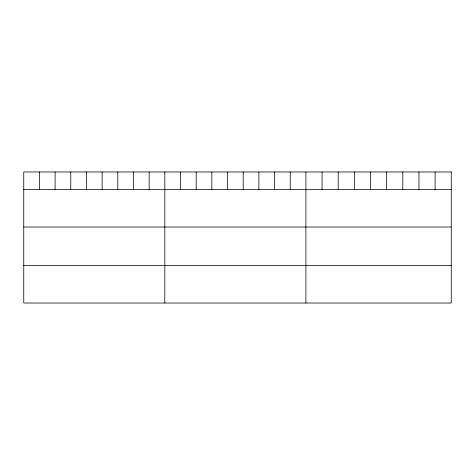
<?xml version="1.0" encoding="UTF-8"?>
<svg xmlns="http://www.w3.org/2000/svg" width="475" height="475" viewBox="0 0 475 475"><rect width="100%" height="100%" fill="white"/><g stroke="black" fill="none" stroke-linecap="round" stroke-linejoin="round"><path stroke-width="0.71" d="M23.75 189.561L451.25 189.561M23.75 227.008L451.25 227.008M23.75 265.584L451.25 265.584M435.1 171.968L435.1 189.561M418.95 171.968L418.95 189.561M402.8 171.968L402.8 189.561M386.65 171.968L386.65 189.561M370.5 171.968L370.5 189.561M354.35 171.968L354.35 189.561M338.2 171.968L338.2 189.561M322.05 171.968L322.05 189.561M305.9 171.968L305.9 303.032M290.225 171.968L290.225 189.561M274.55 171.968L274.55 189.561M258.875 171.968L258.875 189.561M243.2 171.968L243.2 189.561M227.525 171.968L227.525 189.561M211.85 171.968L211.85 189.561M196.175 171.968L196.175 189.561M180.5 171.968L180.5 189.561M164.825 171.968L164.825 303.032M149.15 171.968L149.15 189.561M133.475 171.968L133.475 189.561M117.8 171.968L117.8 189.561M102.125 171.968L102.125 189.561M86.45 171.968L86.45 189.561M70.775 171.968L70.775 189.561M55.1 171.968L55.1 189.561M39.425 171.968L39.425 189.561M451.25 171.968L23.75 171.968L23.75 303.032L451.25 303.032L451.25 171.968"/></g></svg>
